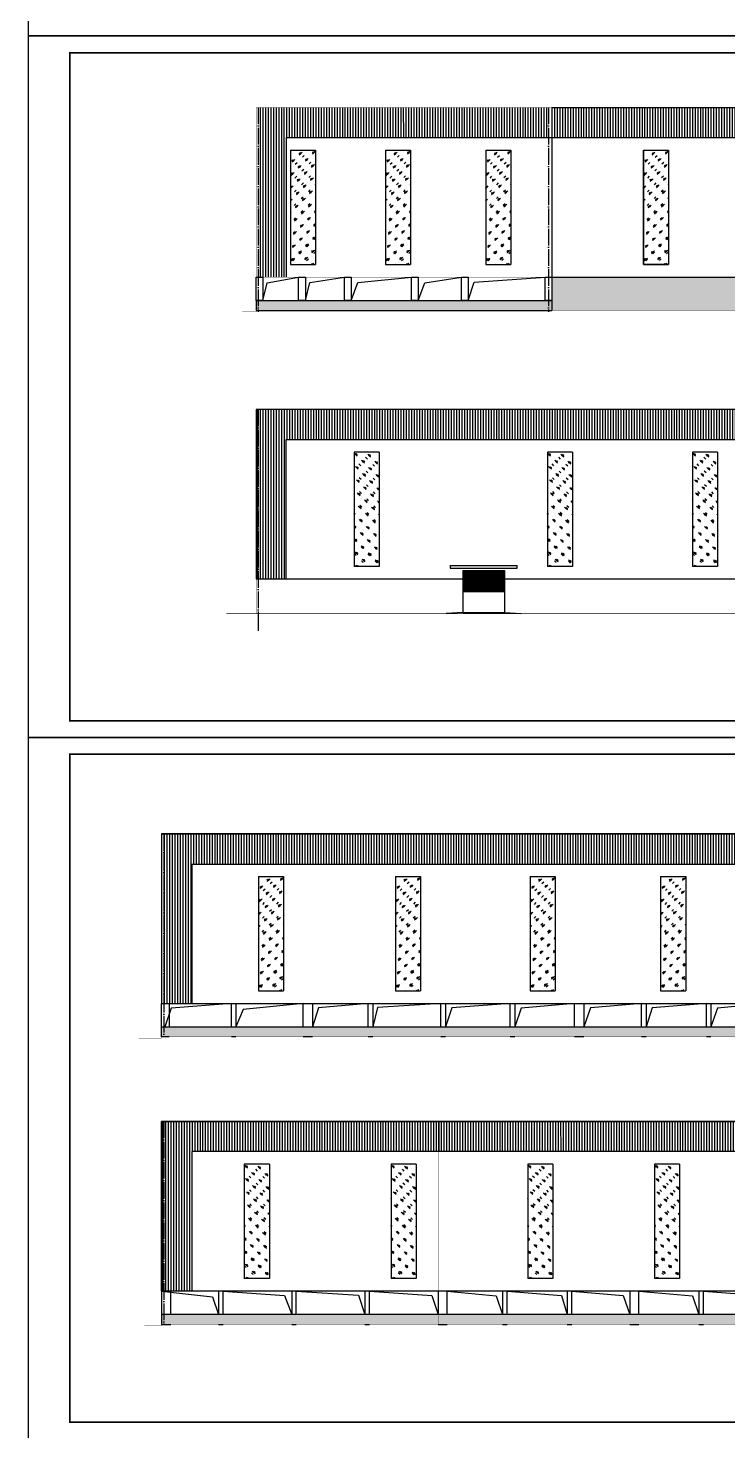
# Model space of a CAD drawing. Extents: x 69728788 to 150676229, y 20164216 to 43663798.
# Drawn here: x 75219157 to 75302950, y 20279316 to 20447316 of the extents above; entities that cross this region are included whole.
import ezdxf

# ---------------------------------------------------------------- set-up
doc = ezdxf.new("R2010")
doc.units = 0
doc.header["$LTSCALE"] = 1000
doc.header["$MEASUREMENT"] = 0
doc.linetypes.add('DOTE', pattern=[2.42, 2, -0.2, 0.02, -0.2])
doc.layers.get('0').update_dxf_attribs({"linetype": 'CONTINUOUS'})
for name, color, linetype in [('AXIS', 3, 'CONTINUOUS'), ('DOTE', 251, 'DOTE'), ('PUB_HATCH', 8, 'CONTINUOUS'), ('PUB_TITLE', 4, 'CONTINUOUS'), ('WINDOW', 4, 'CONTINUOUS'), ('亮瓦', 20, 'CONTINUOUS'), ('填充', 140, 'CONTINUOUS'), ('填充8#', 8, 'CONTINUOUS'), ('外框线', 255, 'CONTINUOUS'), ('钢柱', 3, 'CONTINUOUS')]:
    doc.layers.add(name, color=color, linetype=linetype)
doc.layers.add('填满-深', color=8, linetype='CONTINUOUS', lineweight=5)

msp = doc.modelspace()

# ---------------------------------------------------------------- hatches: boundary and pattern name
at = {"layer": '亮瓦'}
h = msp.add_hatch(dxfattribs=at)
h.set_pattern_fill('玻璃1', color=256, scale=150, style=0)
h.set_pattern_definition([(45, (-169330.8, 315635.1), (-734.825367, 734.825367), [336, -864]), (45, (-169186.8, 315695.1), (-734.825367, 734.825367), [144, -1056]), (45, (-169330.8, 315695.1), (-734.825367, 734.825367), [240, -960]), (45, (-169258.8, 315635.1), (806.10173, -806.10173), [300, -900]), (45, (-169330.8, 315575.1), (-734.825367, 734.825367), [480, -720]), (45, (-169330.8, 315755.1), (-734.825367, 734.825367), [120, -1080])])
h.paths.add_polyline_path([(75250579, 20418996), (75253579, 20418996), (75253579, 20432696), (75250579, 20432696)])
h = msp.add_hatch(dxfattribs=at)
h.set_pattern_fill('玻璃1', color=256, scale=150, style=0)
h.set_pattern_definition([(45, (-157955.8, 315635.1), (-734.825367, 734.825367), [336, -864]), (45, (-157811.8, 315695.1), (-734.825367, 734.825367), [144, -1056]), (45, (-157955.8, 315695.1), (-734.825367, 734.825367), [240, -960]), (45, (-157883.8, 315635.1), (806.10173, -806.10173), [300, -900]), (45, (-157955.8, 315575.1), (-734.825367, 734.825367), [480, -720]), (45, (-157955.8, 315755.1), (-734.825367, 734.825367), [120, -1080])])
h.paths.add_polyline_path([(75261954, 20418996), (75264954, 20418996), (75264954, 20432696), (75261954, 20432696)])
h = msp.add_hatch(dxfattribs=at)
h.set_pattern_fill('玻璃1', color=256, scale=150, style=0)
h.set_pattern_definition([(45, (-145955.8, 315635.1), (-734.825367, 734.825367), [336, -864]), (45, (-145811.8, 315695.1), (-734.825367, 734.825367), [144, -1056]), (45, (-145955.8, 315695.1), (-734.825367, 734.825367), [240, -960]), (45, (-145883.8, 315635.1), (806.10173, -806.10173), [300, -900]), (45, (-145955.8, 315575.1), (-734.825367, 734.825367), [480, -720]), (45, (-145955.8, 315755.1), (-734.825367, 734.825367), [120, -1080])])
h.paths.add_polyline_path([(75273954, 20418996), (75276954, 20418996), (75276954, 20432696), (75273954, 20432696)])
h = msp.add_hatch(dxfattribs=at)
h.set_pattern_fill('玻璃1', color=256, scale=150, style=0)
h.set_pattern_definition([(45, (-127080.8, 315635.1), (-734.825367, 734.825367), [336, -864]), (45, (-126936.8, 315695.1), (-734.825367, 734.825367), [144, -1056]), (45, (-127080.8, 315695.1), (-734.825367, 734.825367), [240, -960]), (45, (-127008.8, 315635.1), (806.10173, -806.10173), [300, -900]), (45, (-127080.8, 315575.1), (-734.825367, 734.825367), [480, -720]), (45, (-127080.8, 315755.1), (-734.825367, 734.825367), [120, -1080])])
h.paths.add_polyline_path([(75292829, 20418996), (75295829, 20418996), (75295829, 20432696), (75292829, 20432696)])
h = msp.add_hatch(dxfattribs=at)
h.set_pattern_fill('玻璃1', color=256, scale=150, style=0)
h.set_pattern_definition([(135, (150681113.5, 279478.6), (734.825367, 734.825367), [336, -864]), (135, (150680969.5, 279538.6), (734.825367, 734.825367), [144, -1056]), (135, (150681113.5, 279538.6), (734.825367, 734.825367), [240, -960]), (135, (150681041.5, 279478.6), (-806.10173, -806.10173), [300, -900]), (135, (150681113.5, 279418.6), (734.825367, 734.825367), [480, -720]), (135, (150681113.5, 279598.6), (734.825367, 734.825367), [120, -1080])])
h.paths.add_polyline_path([(75261204, 20396540), (75258204, 20396540), (75258204, 20382840), (75261204, 20382840)])
h = msp.add_hatch(dxfattribs=at)
h.set_pattern_fill('玻璃1', color=256, scale=150, style=0)
h.set_pattern_definition([(135, (150704238.5, 279478.6), (734.825367, 734.825367), [336, -864]), (135, (150704094.5, 279538.6), (734.825367, 734.825367), [144, -1056]), (135, (150704238.5, 279538.6), (734.825367, 734.825367), [240, -960]), (135, (150704166.5, 279478.6), (-806.10173, -806.10173), [300, -900]), (135, (150704238.5, 279418.6), (734.825367, 734.825367), [480, -720]), (135, (150704238.5, 279598.6), (734.825367, 734.825367), [120, -1080])])
h.paths.add_polyline_path([(75284329, 20396540), (75281329, 20396540), (75281329, 20382840), (75284329, 20382840)])
h = msp.add_hatch(dxfattribs=at)
h.set_pattern_fill('玻璃1', color=256, scale=150, style=0)
h.set_pattern_definition([(135, (150721613.5, 279478.6), (734.825367, 734.825367), [336, -864]), (135, (150721469.5, 279538.6), (734.825367, 734.825367), [144, -1056]), (135, (150721613.5, 279538.6), (734.825367, 734.825367), [240, -960]), (135, (150721541.5, 279478.6), (-806.10173, -806.10173), [300, -900]), (135, (150721613.5, 279418.6), (734.825367, 734.825367), [480, -720]), (135, (150721613.5, 279598.6), (734.825367, 734.825367), [120, -1080])])
h.paths.add_polyline_path([(75301704, 20396540), (75298704, 20396540), (75298704, 20382840), (75301704, 20382840)])
h = msp.add_hatch(dxfattribs=at)
h.set_pattern_fill('玻璃1', color=256, scale=150, style=0)
h.set_pattern_definition([(45, (-173164.5, 228643.3), (-734.825367, 734.825367), [336, -864]), (45, (-173020.5, 228703.3), (-734.825367, 734.825367), [144, -1056]), (45, (-173164.5, 228703.3), (-734.825367, 734.825367), [240, -960]), (45, (-173092.5, 228643.3), (806.10173, -806.10173), [300, -900]), (45, (-173164.5, 228583.3), (-734.825367, 734.825367), [480, -720]), (45, (-173164.5, 228763.3), (-734.825367, 734.825367), [120, -1080])])
h.paths.add_polyline_path([(75246745, 20332004), (75249745, 20332004), (75249745, 20345704), (75246745, 20345704)])
h = msp.add_hatch(dxfattribs=at)
h.set_pattern_fill('玻璃1', color=256, scale=150, style=0)
h.set_pattern_definition([(45, (-156764.5, 228643.3), (-734.825367, 734.825367), [336, -864]), (45, (-156620.5, 228703.3), (-734.825367, 734.825367), [144, -1056]), (45, (-156764.5, 228703.3), (-734.825367, 734.825367), [240, -960]), (45, (-156692.5, 228643.3), (806.10173, -806.10173), [300, -900]), (45, (-156764.5, 228583.3), (-734.825367, 734.825367), [480, -720]), (45, (-156764.5, 228763.3), (-734.825367, 734.825367), [120, -1080])])
h.paths.add_polyline_path([(75263145, 20332004), (75266145, 20332004), (75266145, 20345704), (75263145, 20345704)])
h = msp.add_hatch(dxfattribs=at)
h.set_pattern_fill('玻璃1', color=256, scale=150, style=0)
h.set_pattern_definition([(45, (-140639.7, 228643.3), (-734.825367, 734.825367), [336, -864]), (45, (-140495.7, 228703.3), (-734.825367, 734.825367), [144, -1056]), (45, (-140639.7, 228703.3), (-734.825367, 734.825367), [240, -960]), (45, (-140567.7, 228643.3), (806.10173, -806.10173), [300, -900]), (45, (-140639.7, 228583.3), (-734.825367, 734.825367), [480, -720]), (45, (-140639.7, 228763.3), (-734.825367, 734.825367), [120, -1080])])
h.paths.add_polyline_path([(75279270, 20332004), (75282270, 20332004), (75282270, 20345704), (75279270, 20345704)])
h = msp.add_hatch(dxfattribs=at)
h.set_pattern_fill('玻璃1', color=256, scale=150, style=0)
h.set_pattern_definition([(45, (-125014.5, 228643.3), (-734.825367, 734.825367), [336, -864]), (45, (-124870.5, 228703.3), (-734.825367, 734.825367), [144, -1056]), (45, (-125014.5, 228703.3), (-734.825367, 734.825367), [240, -960]), (45, (-124942.5, 228643.3), (806.10173, -806.10173), [300, -900]), (45, (-125014.5, 228583.3), (-734.825367, 734.825367), [480, -720]), (45, (-125014.5, 228763.3), (-734.825367, 734.825367), [120, -1080])])
h.paths.add_polyline_path([(75294895, 20332004), (75297895, 20332004), (75297895, 20345704), (75294895, 20345704)])
h = msp.add_hatch(dxfattribs=at)
h.set_pattern_fill('玻璃1', color=256, scale=150, style=0)
h.set_pattern_definition([(134.999977, (150667946.7, 194175.3), (734.825662, 734.825072), [336, -864]), (134.999977, (150667802.7, 194235.3), (734.825662, 734.825072), [144, -1056]), (134.999977, (150667946.7, 194235.3), (734.825662, 734.825072), [240, -960]), (134.999977, (150667874.7, 194175.3), (-806.102054, -806.101407), [300, -900]), (134.999977, (150667946.7, 194115.3), (734.825662, 734.825072), [480, -720]), (134.999977, (150667946.7, 194295.3), (734.825662, 734.825072), [120, -1080])])
h.paths.add_polyline_path([(75248045, 20311267), (75245045, 20311267), (75245045, 20297567), (75248045, 20297567)])
h = msp.add_hatch(dxfattribs=at)
h.set_pattern_fill('玻璃1', color=256, scale=150, style=0)
h.set_pattern_definition([(134.999977, (150685521.7, 194175.3), (734.825662, 734.825072), [336, -864]), (134.999977, (150685377.7, 194235.3), (734.825662, 734.825072), [144, -1056]), (134.999977, (150685521.7, 194235.3), (734.825662, 734.825072), [240, -960]), (134.999977, (150685449.7, 194175.3), (-806.102054, -806.101407), [300, -900]), (134.999977, (150685521.7, 194115.3), (734.825662, 734.825072), [480, -720]), (134.999977, (150685521.7, 194295.3), (734.825662, 734.825072), [120, -1080])])
h.paths.add_polyline_path([(75265620, 20311267), (75262620, 20311267), (75262620, 20297567), (75265620, 20297567)])
h = msp.add_hatch(dxfattribs=at)
h.set_pattern_fill('玻璃1', color=256, scale=150, style=0)
h.set_pattern_definition([(134.999977, (150701896.7, 194175.3), (734.825662, 734.825072), [336, -864]), (134.999977, (150701752.7, 194235.3), (734.825662, 734.825072), [144, -1056]), (134.999977, (150701896.7, 194235.3), (734.825662, 734.825072), [240, -960]), (134.999977, (150701824.7, 194175.3), (-806.102054, -806.101407), [300, -900]), (134.999977, (150701896.7, 194115.3), (734.825662, 734.825072), [480, -720]), (134.999977, (150701896.7, 194295.3), (734.825662, 734.825072), [120, -1080])])
h.paths.add_polyline_path([(75281995, 20311267), (75278995, 20311267), (75278995, 20297567), (75281995, 20297567)])
h = msp.add_hatch(dxfattribs=at)
h.set_pattern_fill('玻璃1', color=256, scale=150, style=0)
h.set_pattern_definition([(134.999977, (150717071.9, 194175.3), (734.825662, 734.825072), [336, -864]), (134.999977, (150716927.9, 194235.3), (734.825662, 734.825072), [144, -1056]), (134.999977, (150717071.9, 194235.3), (734.825662, 734.825072), [240, -960]), (134.999977, (150716999.9, 194175.3), (-806.102054, -806.101407), [300, -900]), (134.999977, (150717071.9, 194115.3), (734.825662, 734.825072), [480, -720]), (134.999977, (150717071.9, 194295.3), (734.825662, 734.825072), [120, -1080])])
h.paths.add_polyline_path([(75297170, 20311267), (75294170, 20311267), (75294170, 20297567), (75297170, 20297567)])
at = {"layer": '填充'}
h = msp.add_hatch(dxfattribs=at)
h.set_pattern_fill('ANSI31', color=256, scale=200, angle=45, style=0)
h.set_pattern_definition([(90, (-8456.27, 12702.47), (-317.5, 3e-14), [])])
h.paths.add_polyline_path([(75281854, 20437796), (75281854, 20434196), (75335854, 20434196), (75335854, 20417496), (75339204, 20417496), (75339204, 20437796)])
h.paths.add_polyline_path([(75246704, 20437796), (75246704, 20417496), (75247254, 20417496), (75250054, 20417496), (75250054, 20434196), (75281454, 20434196), (75281454, 20437796)])
h = msp.add_hatch(dxfattribs=at)
h.set_pattern_fill('ANSI31', color=256, scale=200, angle=45, style=0)
h.set_pattern_definition([(90, (-162739.27, 228122.48), (-317.5, 3e-14), [])])
h.paths.add_polyline_path([(75246454, 20401640), (75246454, 20381340), (75250054, 20381340), (75250054, 20398040), (75335854, 20398040), (75335854, 20381340), (75339454, 20381340), (75339454, 20401640)])
h = msp.add_hatch(dxfattribs=at)
h.set_pattern_fill('ANSI31', color=256, scale=100, angle=135, style=0)
h.set_pattern_definition([(180, (-7129.02, 174548.33), (-1e-14, -158.75), [])])
h.paths.add_polyline_path([(75276204, 20379840), (75276204, 20382340), (75271204, 20382340), (75271204, 20379840)])
h = msp.add_hatch(dxfattribs=at)
h.set_pattern_fill('ANSI31', color=256, scale=200, angle=45, style=0)
h.set_pattern_definition([(90, (-172648, 177287.22), (-317.5, 3e-14), [])])
h.paths.add_polyline_path([(75235145, 20350804), (75235145, 20330504), (75238745, 20330504), (75238745, 20347204), (75338145, 20347204), (75338145, 20330504), (75341745, 20330504), (75341745, 20350804)])
h = msp.add_hatch(dxfattribs=at)
h.set_pattern_fill('ANSI31', color=256, scale=200, angle=45, style=0)
h.set_pattern_definition([(89.999977, (150749530.12, 142819.2), (317.5, -0.0001275), [])])
h.paths.add_polyline_path([(75341745, 20316367), (75341745, 20296067), (75338145, 20296067), (75338145, 20312767), (75238745, 20312767), (75238745, 20296067), (75235145, 20296067), (75235145, 20316367)])
at = {"layer": '填充8#'}
h = msp.add_hatch(dxfattribs=at)
h.set_pattern_fill('粉刷', color=256, scale=200, style=0)
h.set_pattern_definition([(37.5, (-8456.3, 12702.5), (-25.197343, 770.7295076), [0, -608, 0, -680, 0, -650]), (7.5, (-8456.3, 12702.5), (707.910682, 1128.858426), [0, -328, 0, -548, 0, -210]), (327.5, (-8948.3, 12702.5), (1245.6567447, 2.2636214), [0, -200, 0, -720, 0, -940]), (317.5, (-8948.3, 12702.5), (1202.450642, 351.070226), [0, -100, 0, -472, 0, -540])])
h.paths.add_polyline_path([(75246704, 20414696), (75246704, 20413496), (75281454, 20413496), (75281454, 20414696)])
h.paths.add_polyline_path([(75246704, 20414696), (75246454, 20414696), (75246454, 20413496), (75246704, 20413496)])
h.paths.add_polyline_path([(75281454, 20413496), (75281854, 20413496), (75281854, 20414696), (75281454, 20414696)])
h = msp.add_hatch(dxfattribs=at)
h.set_pattern_fill('粉刷', color=256, scale=200, style=0)
h.set_pattern_definition([(37.5, (-173139.5, 228583.34), (-25.197343, 770.7295076), [0, -608, 0, -680, 0, -650]), (7.5, (-173139.5, 228583.3), (707.910682, 1128.858426), [0, -328, 0, -548, 0, -210]), (327.5, (-173631.5, 228583.34), (1245.6567447, 2.2636214), [0, -200, 0, -720, 0, -940]), (317.5, (-173631.5, 228583.3), (1202.450642, 351.070226), [0, -100, 0, -472, 0, -540])])
h.paths.add_polyline_path([(75235145, 20327704), (75235145, 20326505), (75341495, 20326504), (75341495, 20327705)])
h.paths.add_polyline_path([(75341745, 20326504), (75341745, 20327705), (75341495, 20327705), (75341495, 20326504)])
h = msp.add_hatch(dxfattribs=at)
h.set_pattern_fill('粉刷', color=256, scale=200, style=0)
h.set_pattern_definition([(142.499977, (150750021.67, 194115.3), (25.197653, 770.7294975), [0, -608, 0, -680, 0, -650]), (172.499977, (150750021.7, 194115.3), (-707.910229, 1128.85871), [0, -328, 0, -548, 0, -210]), (212.499977, (150750513.7, 194115.3), (-1245.656744, 2.264122), [0, -200, 0, -720, 0, -940]), (222.499977, (150750513.7, 194115.3), (-1202.450501, 351.070709), [0, -100, 0, -472, 0, -540])])
h.paths.add_polyline_path([(75341745, 20293267), (75341745, 20292067), (75235395, 20292067), (75235395, 20293267)])
h.paths.add_polyline_path([(75235145, 20292067), (75235145, 20293267), (75235395, 20293267), (75235395, 20292067)])
at = {"layer": '填满-深'}
h = msp.add_hatch(dxfattribs=at)
h.set_pattern_fill('混凝土', color=256, scale=200, style=0)
h.set_pattern_definition([(50, (-8456.3, 12702.5), (1434.520365, -125.50427), [150, -1650]), (355, (-8456.3, 12702.5), (-277.502667, 1504.384267), [120, -1320]), (100.4514, (-8336.7, 12692), (1157.018763, 1378.879084), [127.48038, -1402.284224]), (46.1842, (-8456.3, 13102.5), (2134.482097, -331.03803), [225, -2475]), (96.6356, (-8278.4, 13074.9), (1869.32541, 1948.23574), [191.220576, -2103.426]), (351.1842, (-8456.3, 13102.5), (1869.32389, 1948.2372), [180, -1980]), (21, (-8256.3, 13002.5), (1193.814104, -805.237781), [150, -1650]), (326, (-8256.3, 13002.5), (486.630664, 1450.30009), [120, -1320]), (71.4514, (-8156.8, 12935.4), (1680.445257, 645.060993), [127.48038, -1402.284224]), (37.5, (-8456.27, 12702.47), (24.3197106, 665.7877077), [0, -1304, 0, -1340, 0, -1325]), (7.5, (-8456.3, 12702.5), (526.139075, 788.823424), [0, -764, 0, -1274, 0, -505]), (327.5, (-8902.27, 12702.5), (1067.6448723, -45.1097435), [0, -500, 0, -1560, 0, -2070]), (317.5, (-9102.3, 12702.5), (1166.372339, 200.209965), [0, -650, 0, -1036, 0, -1470])])
h.paths.add_polyline_path([(75339204, 20413496), (75339204, 20417496), (75281854, 20417496), (75281854, 20413496)])

# ---------------------------------------------------------------- linework, layer by layer
for p, q in [((75281854, 20437796), (75281854, 20413496)), ((75281854, 20437796), (75339454, 20437796)), ((75250054, 20434196), (75250054, 20417496)), ((75250054, 20434196), (75335854, 20434196)), ((75281854, 20417496), (75339454, 20417496)), ((75246454, 20414696), (75281854, 20414696)), ((75246454, 20414696), (75246454, 20413496)), ((75246454, 20413496), (75281854, 20413496)), ((75269704, 20382940), (75269704, 20382640)), ((75269704, 20382940), (75277704, 20382940)), ((75269704, 20382640), (75277704, 20382640)), ((75277704, 20382640), (75277704, 20382940)), ((75246454, 20381340), (75271204, 20381340)), ((75276204, 20381340), (75307954, 20381340)), ((75271204, 20377340), (75269219, 20377190)), ((75271204, 20377340), (75276204, 20377340)), ((75276204, 20377340), (75278189, 20377190)), ((75238745, 20347204), (75238745, 20330504)), ((75239245, 20347204), (75338145, 20347204)), ((75235145, 20330504), (75341745, 20330504)), ((75235145, 20327704), (75341745, 20327705)), ((75235145, 20316367), (75235145, 20292067)), ((75238745, 20312767), (75238745, 20296067)), ((75337645, 20312767), (75238745, 20312767)), ((75341745, 20296067), (75235145, 20296067)), ((75341745, 20293267), (75235145, 20293267))]:
    msp.add_line(p, q)
for points in [[(75292829, 20432696), (75295829, 20432696), (75295829, 20418996), (75292829, 20418996), (75292829, 20432696)], [(75268255, 20316367), (75235145, 20316367), (75235145, 20292067)]]:
    msp.add_lwpolyline(points)
at = {"layer": 'AXIS'}
msp.add_line((75246704, 20377340), (75246704, 20375136), dxfattribs=at)
at = {"layer": 'DOTE'}
for p, q in [((75246704, 20437796), (75246704, 20413346)), ((75281454, 20437796), (75281454, 20413346)), ((75246704, 20401640), (75246704, 20377340)), ((75235395, 20350805), (75235395, 20326505)), ((75235395, 20316367), (75235395, 20292067))]:
    msp.add_line(p, q, dxfattribs=at)
at = {"layer": 'PUB_HATCH'}
for points in [[(75247254, 20414696), (75247766, 20416791), (75251554, 20417496)], [(75252354, 20414696), (75252911, 20416843), (75257054, 20417496)], [(75257854, 20414696), (75258634, 20416837), (75265054, 20417496)], [(75265854, 20414696), (75266673, 20416805), (75271054, 20417496)], [(75271854, 20414696), (75272557, 20416868), (75281054, 20417496)], [(75243495, 20330504), (75236287, 20329951), (75235545, 20327704)], [(75252095, 20330504), (75244916, 20329770), (75244045, 20327704)], [(75259870, 20330504), (75253912, 20329975), (75253195, 20327704)], [(75268570, 20330504), (75260978, 20330010), (75260420, 20327704)], [(75276870, 20330504), (75269891, 20329989), (75269120, 20327704)], [(75284595, 20330504), (75278180, 20329925), (75277420, 20327704)], [(75292620, 20330504), (75286496, 20329973), (75285695, 20327704)], [(75300370, 20330504), (75293871, 20329965), (75293170, 20327704)], [(75307545, 20330504), (75301701, 20329938), (75300920, 20327704)], [(75235145, 20296067), (75241245, 20295391), (75241970, 20293267)], [(75242520, 20296067), (75249859, 20295521), (75250720, 20293267)], [(75251270, 20296067), (75258704, 20295583), (75259470, 20293267)], [(75260020, 20296067), (75267515, 20295529), (75268245, 20293267)], [(75269345, 20296067), (75275189, 20295500), (75275970, 20293267)], [(75276520, 20296067), (75283019, 20295527), (75283720, 20293267)], [(75284270, 20296067), (75290394, 20295535), (75291195, 20293267)], [(75292295, 20296067), (75298710, 20295487), (75299471, 20293267)], [(75300021, 20296067), (75306999, 20295551), (75307771, 20293267)]]:
    msp.add_lwpolyline(points, dxfattribs=at)
at = {"layer": 'PUB_TITLE'}
for points in [[(75219157, 20446366), (75387357, 20446366), (75387357, 20565166), (75219157, 20565166)], [(75219157, 20362366), (75367757, 20362366), (75367757, 20446366), (75219157, 20446366)], [(75219157, 20278366), (75367757, 20278366), (75367757, 20362366), (75219157, 20362366)]]:
    msp.add_lwpolyline(points, close=True, dxfattribs=at)
at = {"layer": 'PUB_TITLE', "const_width": 200}
for points in [[(75224157, 20364366), (75365757, 20364366), (75365757, 20444366), (75224157, 20444366)], [(75224157, 20280366), (75365757, 20280366), (75365757, 20360366), (75224157, 20360366)]]:
    msp.add_lwpolyline(points, close=True, dxfattribs=at)
at = {"layer": 'WINDOW'}
for p, q in [((75250579, 20432696), (75250579, 20418996)), ((75250579, 20432696), (75253579, 20432696)), ((75253579, 20432696), (75253579, 20418996)), ((75261954, 20432696), (75261954, 20418996)), ((75261954, 20432696), (75264954, 20432696)), ((75264954, 20432696), (75264954, 20418996)), ((75273954, 20432696), (75273954, 20418996)), ((75273954, 20432696), (75276954, 20432696)), ((75276954, 20432696), (75276954, 20418996)), ((75292829, 20432696), (75292829, 20418996)), ((75292829, 20432696), (75295829, 20432696)), ((75295829, 20432696), (75295829, 20418996)), ((75250579, 20418996), (75253579, 20418996)), ((75261954, 20418996), (75264954, 20418996)), ((75273954, 20418996), (75276954, 20418996)), ((75292829, 20418996), (75295829, 20418996)), ((75258204, 20396540), (75258204, 20382840)), ((75261204, 20396540), (75258204, 20396540)), ((75261204, 20396540), (75261204, 20382840)), ((75281329, 20396540), (75281329, 20382840)), ((75284329, 20396540), (75281329, 20396540)), ((75284329, 20396540), (75284329, 20382840)), ((75298704, 20396540), (75298704, 20382840)), ((75301704, 20396540), (75298704, 20396540)), ((75301704, 20396540), (75301704, 20382840)), ((75261204, 20382840), (75258204, 20382840)), ((75271204, 20382340), (75271204, 20377340)), ((75271204, 20382340), (75276204, 20382340)), ((75276204, 20382340), (75276204, 20377340)), ((75284329, 20382840), (75281329, 20382840)), ((75301704, 20382840), (75298704, 20382840)), ((75271204, 20379840), (75276204, 20379840)), ((75246745, 20345704), (75246745, 20332004)), ((75246745, 20345704), (75249745, 20345704)), ((75249745, 20345704), (75249745, 20332004)), ((75263145, 20345704), (75263145, 20332004)), ((75263145, 20345704), (75266145, 20345704)), ((75266145, 20345704), (75266145, 20332004)), ((75279270, 20345704), (75279270, 20332004)), ((75279270, 20345704), (75282270, 20345704)), ((75282270, 20345704), (75282270, 20332004)), ((75294895, 20345704), (75294895, 20332004)), ((75294895, 20345704), (75297895, 20345704)), ((75297895, 20345704), (75297895, 20332004)), ((75246745, 20332004), (75249745, 20332004)), ((75263145, 20332004), (75266145, 20332004)), ((75279270, 20332004), (75282270, 20332004)), ((75294895, 20332004), (75297895, 20332004)), ((75245045, 20311267), (75245045, 20297567)), ((75248045, 20311267), (75245045, 20311267)), ((75248045, 20311267), (75248045, 20297567)), ((75262620, 20311267), (75262620, 20297567)), ((75265620, 20311267), (75262620, 20311267)), ((75265620, 20311267), (75265620, 20297567)), ((75278995, 20311267), (75278995, 20297567)), ((75281995, 20311267), (75278995, 20311267)), ((75281995, 20311267), (75281995, 20297567)), ((75294170, 20311267), (75294170, 20297567)), ((75297170, 20311267), (75294170, 20311267)), ((75297170, 20311267), (75297170, 20297567)), ((75248045, 20297567), (75245045, 20297567)), ((75265620, 20297567), (75262620, 20297567)), ((75281995, 20297567), (75278995, 20297567)), ((75297170, 20297567), (75294170, 20297567))]:
    msp.add_line(p, q, dxfattribs=at)
for points in [[(75246454, 20401640), (75246454, 20381340), (75250054, 20381340), (75250054, 20398040), (75335854, 20398040), (75335854, 20381340), (75339454, 20381340), (75339454, 20401640), (75246454, 20401640)], [(75235145, 20350804), (75235145, 20330504), (75238745, 20330504), (75238745, 20347204), (75338145, 20347204), (75338145, 20330504), (75341745, 20330504), (75341745, 20350804), (75235145, 20350804)], [(75341745, 20316367), (75341745, 20296067), (75338145, 20296067), (75338145, 20312767), (75238745, 20312767), (75238745, 20296067), (75235145, 20296067), (75235145, 20316367), (75341745, 20316367)]]:
    msp.add_lwpolyline(points, dxfattribs=at)
at = {"layer": '外框线'}
for p, q in [((75235145, 20350804), (75341745, 20350804)), ((75341745, 20316367), (75235145, 20316367))]:
    msp.add_line(p, q, dxfattribs=at)
at = {"layer": '外框线', "const_width": 50}
for points in [[(75246454, 20417496), (75246454, 20437796), (75281854, 20437796), (75281854, 20417496), (75246454, 20417496)], [(75244813, 20413346), (75246454, 20413346), (75246454, 20413496), (75339454, 20413496), (75339454, 20413346), (75341095, 20413346)], [(75246454, 20377190), (75246454, 20401640), (75339454, 20401640), (75339454, 20377190), (75339902, 20377190)], [(75242913, 20377190), (75339454, 20377190)], [(75235145, 20326505), (75235145, 20350804), (75341745, 20350804), (75341745, 20326504)], [(75343799, 20326354), (75341745, 20326354), (75341745, 20326504), (75235145, 20326505), (75235145, 20326354), (75232408, 20326354)], [(75233092, 20291917), (75235145, 20291917), (75235145, 20292067), (75341745, 20292067), (75341745, 20291917), (75344482, 20291917)]]:
    msp.add_lwpolyline(points, dxfattribs=at)
at = {"layer": '外框线'}
msp.add_lwpolyline([(75341745, 20292067, 50, 50, 0), (75341745, 20316367, 50, 50, 0), (75268245, 20316367, 50, 50, 0), (75268245, 20292067, 0, 0, 0)], format="xyseb", dxfattribs=at)
at = {"layer": '钢柱'}
for points in [[(75246454, 20417496), (75247254, 20417496), (75247254, 20414696), (75246454, 20414696)], [(75251554, 20417496), (75252354, 20417496), (75252354, 20414696), (75251554, 20414696)], [(75257054, 20417496), (75257854, 20417496), (75257854, 20414696), (75257054, 20414696)], [(75265054, 20417496), (75265854, 20417496), (75265854, 20414696), (75265054, 20414696)], [(75271054, 20417496), (75271854, 20417496), (75271854, 20414696), (75271054, 20414696)], [(75281054, 20417496), (75281854, 20417496), (75281854, 20414696), (75281054, 20414696)], [(75281054, 20417496), (75281854, 20417496), (75281854, 20414696), (75281054, 20414696)]]:
    msp.add_lwpolyline(points, close=True, dxfattribs=at)
for points in [[(75236045, 20326504), (75236045, 20326504), (75235145, 20326504), (75235145, 20330504), (75236045, 20330504), (75236045, 20327704)], [(75243495, 20327704), (75243495, 20330504), (75244045, 20330504), (75244045, 20327704)], [(75252095, 20327704), (75252095, 20330504), (75253195, 20330504), (75253195, 20327704)], [(75259870, 20327704), (75259870, 20330504), (75260420, 20330504), (75260420, 20327704)], [(75268570, 20327704), (75268570, 20330504), (75269120, 20330504), (75269120, 20327704)], [(75276870, 20327704), (75276870, 20330504), (75277420, 20330504), (75277420, 20327704)], [(75284595, 20327704), (75284595, 20330504), (75285695, 20330504), (75285695, 20327704)], [(75292620, 20327704), (75292620, 20330504), (75293170, 20330504), (75293170, 20327704)], [(75300370, 20327704), (75300370, 20330504), (75300920, 20330504), (75300920, 20327704)], [(75244045, 20326504), (75244045, 20326504), (75243495, 20326504)], [(75253195, 20326504), (75253195, 20326504), (75252095, 20326504), (75252095, 20326504)], [(75260420, 20326504), (75260420, 20326504), (75259870, 20326504), (75259870, 20326504)], [(75269120, 20326504), (75269120, 20326504), (75268570, 20326504), (75268570, 20326504)], [(75277420, 20326504), (75277420, 20326504), (75276870, 20326504), (75276870, 20326504)], [(75285695, 20326504), (75285695, 20326504), (75284595, 20326504), (75284595, 20326504)], [(75293170, 20326504), (75293170, 20326504), (75292620, 20326504), (75292620, 20326504)], [(75300920, 20326504), (75300920, 20326504), (75300370, 20326504), (75300370, 20326504)], [(75236245, 20293267), (75236245, 20296067), (75235145, 20296067), (75235145, 20292067), (75236245, 20292067), (75236245, 20292067)], [(75242520, 20293267), (75242520, 20296067), (75241970, 20296067), (75241970, 20293267)], [(75251270, 20293267), (75251270, 20296067), (75250720, 20296067), (75250720, 20293267)], [(75260020, 20293267), (75260020, 20296067), (75259470, 20296067), (75259470, 20293267)], [(75269345, 20293267), (75269345, 20296067), (75268245, 20296067), (75268245, 20293267)], [(75276520, 20293267), (75276520, 20296067), (75275970, 20296067), (75275970, 20293267)], [(75284270, 20293267), (75284270, 20296067), (75283720, 20296067), (75283720, 20293267)], [(75292295, 20293267), (75292295, 20296067), (75291195, 20296067), (75291195, 20293267)], [(75300021, 20293267), (75300021, 20296067), (75299471, 20296067), (75299471, 20293267)], [(75241970, 20292067), (75241970, 20292067), (75242520, 20292067), (75242520, 20292067)], [(75250720, 20292067), (75250720, 20292067), (75251270, 20292067), (75251270, 20292067)], [(75259470, 20292067), (75259470, 20292067), (75260020, 20292067), (75260020, 20292067)], [(75268245, 20292067), (75268245, 20292067), (75269345, 20292067), (75269345, 20292067)], [(75275970, 20292067), (75275970, 20292067), (75276520, 20292067), (75276520, 20292067)], [(75283720, 20292067), (75283720, 20292067), (75284270, 20292067), (75284270, 20292067)], [(75291195, 20292067), (75291195, 20292067), (75292295, 20292067), (75292295, 20292067)], [(75299471, 20292067), (75299471, 20292067), (75300021, 20292067), (75300021, 20292067)]]:
    msp.add_lwpolyline(points, dxfattribs=at)

doc.saveas('drawing.dxf')
